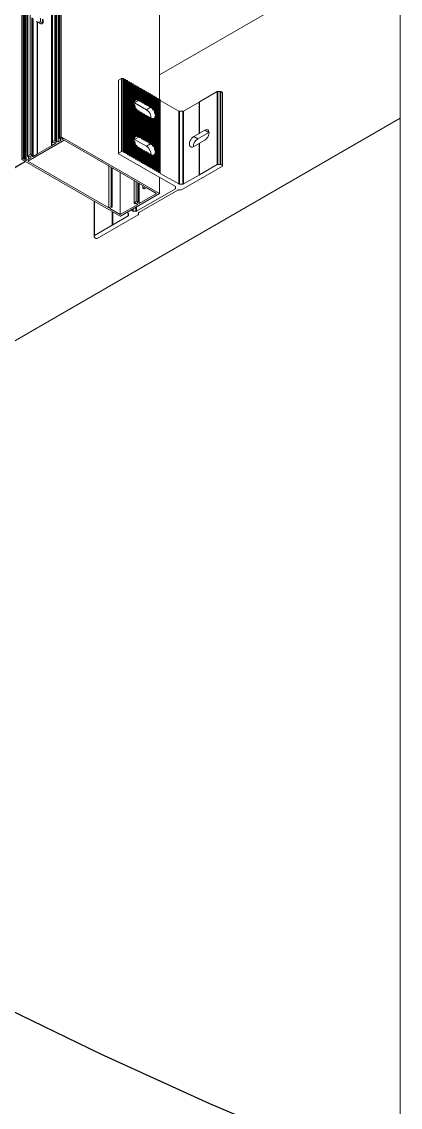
# Model space of a CAD drawing. Header units: millimetres. Extents: x 39 to 459, y 26 to 647.
# Drawn here: x 79.12 to 85.9, y 110.92 to 130.36 of the extents above; entities that cross this region are included whole.
import ezdxf

# ---------------------------------------------------------------- set-up
doc = ezdxf.new("R2010")
doc.units = ezdxf.units.MM
doc.linetypes.add('DASH2', pattern=[19.05, 12.7, -6.35])
doc.layers.add('ANTET', color=7, linetype='Continuous')

msp = doc.modelspace()

# ---------------------------------------------------------------- linework, layer by layer
at = {"color": 7, "linetype": 'Continuous', "lineweight": 15}
for p, q in [((79.708, 161.233), (79.708, 128.241)), ((79.709, 161.233), (79.709, 128.241)), ((79.719, 161.238), (79.719, 128.246)), ((79.728, 161.238), (79.728, 128.246)), ((79.737, 161.233), (79.737, 128.241)), ((79.738, 128.239), (79.738, 161.231)), ((79.782, 161.273), (79.782, 128.281)), ((79.784, 161.275), (79.784, 128.283)), ((79.793, 161.282), (79.793, 128.29)), ((79.793, 161.282), (79.793, 128.289)), ((79.819, 161.297), (79.819, 128.304)), ((79.824, 161.297), (79.824, 128.304)), ((79.648, 161.133), (79.648, 128.14)), ((79.656, 161.137), (79.656, 128.145)), ((79.663, 161.202), (79.663, 128.21)), ((79.669, 161.21), (79.669, 128.218)), ((79.742, 161.204), (79.742, 128.211)), ((79.771, 161.204), (79.771, 128.211)), ((79.117, 160.892), (79.117, 127.899)), ((79.143, 160.907), (79.143, 127.914)), ((79.143, 160.906), (79.143, 127.914)), ((79.154, 160.912), (79.154, 127.92)), ((79.162, 160.912), (79.162, 127.919)), ((79.171, 160.906), (79.171, 127.914)), ((79.172, 127.912), (79.172, 160.905)), ((79.188, 160.871), (79.188, 127.878)), ((79.194, 160.871), (79.194, 127.878)), ((79.217, 160.947), (79.217, 127.954)), ((79.218, 160.949), (79.218, 127.957)), ((79.227, 160.955), (79.227, 127.963)), ((79.227, 160.955), (79.227, 127.963)), ((79.267, 160.978), (79.267, 127.986)), ((81.588, 128.972), (81.588, 157.445)), ((85.899, 133.697), (85.899, 103.971)), ((85.899, 131.903), (81.588, 129.415)), ((79.301, 127.982), (79.301, 130.436)), ((79.39, 130.361), (79.401, 130.361)), ((79.393, 130.361), (79.393, 127.993)), ((79.401, 130.361), (79.401, 127.998)), ((79.407, 130.358), (79.407, 130.352)), ((79.413, 130.348), (79.423, 130.348)), ((79.429, 130.345), (79.429, 130.339)), ((79.435, 130.335), (79.445, 130.335)), ((79.445, 130.369), (79.442, 130.362)), ((79.442, 130.362), (79.454, 130.364)), ((79.448, 130.334), (79.465, 130.325)), ((79.454, 130.429), (79.454, 130.364)), ((79.454, 130.364), (79.489, 130.344)), ((79.465, 130.322), (79.503, 130.344)), ((80.852, 129.316), (80.905, 129.347)), ((80.905, 129.347), (80.905, 128.04)), ((80.912, 129.348), (80.912, 128.042)), ((80.912, 129.348), (80.934, 129.348)), ((80.934, 129.348), (80.934, 128.042)), ((80.944, 129.342), (80.944, 128.036)), ((80.954, 129.328), (80.954, 128.022)), ((80.954, 129.328), (80.969, 129.328)), ((80.969, 129.328), (80.969, 128.022)), ((80.979, 129.323), (80.979, 128.016)), ((80.848, 129.31), (80.848, 128.003)), ((80.852, 129.316), (80.852, 128.01)), ((80.989, 129.309), (80.989, 128.002)), ((80.989, 129.309), (81.003, 129.309)), ((81.003, 129.309), (81.003, 128.002)), ((81.013, 129.303), (81.013, 127.996)), ((81.023, 129.289), (81.023, 127.982)), ((81.023, 129.289), (81.037, 129.289)), ((81.037, 129.289), (81.037, 127.982)), ((81.047, 129.283), (81.047, 127.976)), ((81.057, 129.269), (81.057, 127.962)), ((81.057, 129.269), (81.072, 129.269)), ((81.072, 129.269), (81.072, 127.962)), ((81.082, 129.263), (81.082, 127.957)), ((81.092, 129.249), (81.092, 127.943)), ((81.092, 129.249), (81.106, 129.249)), ((81.106, 129.249), (81.106, 127.943)), ((81.116, 129.243), (81.116, 127.937)), ((81.126, 129.229), (81.126, 128.908)), ((81.126, 129.229), (81.141, 129.229)), ((81.141, 129.229), (81.141, 128.942)), ((81.151, 129.224), (81.151, 128.956)), ((81.161, 129.21), (81.161, 128.962)), ((81.161, 129.21), (81.175, 129.21)), ((81.175, 129.21), (81.175, 128.967)), ((81.185, 129.204), (81.185, 128.967)), ((81.195, 129.19), (81.195, 128.959)), ((81.195, 129.19), (81.209, 129.19)), ((81.209, 129.19), (81.209, 128.96)), ((81.219, 129.184), (81.219, 128.955)), ((81.229, 129.17), (81.229, 128.941)), ((81.229, 129.17), (81.244, 129.17)), ((81.244, 129.17), (81.244, 128.941)), ((81.254, 129.164), (81.254, 128.935)), ((81.264, 129.15), (81.264, 128.921)), ((81.264, 129.15), (81.278, 129.15)), ((81.278, 129.15), (81.278, 128.921)), ((81.288, 129.144), (81.288, 128.916)), ((81.298, 129.13), (81.298, 128.902)), ((81.298, 129.13), (81.312, 129.13)), ((81.312, 129.13), (81.312, 128.902)), ((81.219, 128.956), (81.138, 128.91)), ((81.185, 128.967), (81.185, 128.962)), ((81.219, 128.947), (81.219, 128.955)), ((81.244, 128.941), (81.229, 128.941)), ((81.254, 128.927), (81.254, 128.935)), ((81.322, 129.124), (81.322, 128.896)), ((81.332, 129.11), (81.332, 128.882)), ((81.332, 129.11), (81.347, 129.11)), ((81.347, 129.11), (81.347, 128.882)), ((81.357, 129.105), (81.357, 128.876)), ((81.367, 129.091), (81.367, 128.862)), ((81.367, 129.091), (81.381, 129.091)), ((81.381, 129.091), (81.381, 128.862)), ((81.391, 129.085), (81.391, 128.856)), ((81.401, 129.071), (81.401, 128.842)), ((81.401, 129.071), (81.415, 129.071)), ((81.415, 129.071), (81.415, 128.842)), ((81.425, 129.065), (81.425, 128.836)), ((81.435, 129.051), (81.435, 128.821)), ((81.435, 129.051), (81.45, 129.051)), ((81.45, 129.051), (81.45, 128.82)), ((81.46, 129.045), (81.46, 128.81)), ((81.47, 129.031), (81.47, 128.786)), ((81.47, 129.031), (81.484, 129.031)), ((81.484, 129.031), (81.484, 128.78)), ((81.494, 129.025), (81.494, 128.763)), ((81.504, 129.011), (81.504, 128.714)), ((81.504, 129.011), (81.518, 129.011)), ((81.518, 129.011), (81.518, 127.705)), ((81.528, 129.006), (81.528, 127.699)), ((81.538, 128.991), (81.538, 127.685)), ((81.538, 128.991), (81.553, 128.991)), ((81.553, 128.991), (81.553, 127.685)), ((81.563, 128.986), (81.563, 127.679)), ((81.573, 128.972), (81.573, 127.665)), ((81.573, 128.972), (81.587, 128.972)), ((81.587, 128.972), (81.587, 127.665)), ((81.597, 128.966), (81.597, 127.659)), ((81.6, 128.954), (81.6, 127.647)), ((81.929, 128.763), (81.6, 128.954)), ((82.302, 128.929), (82.618, 129.111)), ((82.618, 129.111), (82.618, 127.805)), ((82.63, 129.114), (82.63, 127.807)), ((82.63, 129.114), (82.673, 129.114)), ((82.673, 129.114), (82.673, 127.807)), ((82.684, 129.111), (82.684, 127.805)), ((82.684, 129.111), (82.711, 129.096)), ((82.711, 129.096), (82.711, 127.789)), ((82.715, 127.783), (82.715, 129.089)), ((81.126, 128.897), (81.126, 128.255)), ((81.127, 128.915), (81.138, 128.91)), ((81.35, 128.787), (81.138, 128.91)), ((81.141, 128.863), (81.141, 128.289)), ((81.151, 128.838), (81.151, 128.303)), ((81.161, 128.804), (81.161, 128.308)), ((81.175, 128.799), (81.175, 128.314)), ((81.185, 128.787), (81.185, 128.314)), ((81.195, 128.767), (81.195, 128.306)), ((81.209, 128.766), (81.209, 128.307)), ((81.219, 128.759), (81.219, 128.302)), ((81.229, 128.745), (81.229, 128.288)), ((81.244, 128.745), (81.229, 128.745)), ((81.244, 128.745), (81.244, 128.288)), ((81.254, 128.739), (81.254, 128.282)), ((81.278, 128.921), (81.264, 128.921)), ((81.288, 128.907), (81.288, 128.916)), ((81.312, 128.902), (81.298, 128.902)), ((81.322, 128.888), (81.322, 128.896)), ((81.347, 128.882), (81.332, 128.882)), ((81.425, 128.831), (81.35, 128.787)), ((81.357, 128.868), (81.357, 128.876)), ((81.381, 128.862), (81.367, 128.862)), ((81.391, 128.848), (81.391, 128.856)), ((81.415, 128.842), (81.401, 128.842)), ((81.425, 128.831), (81.425, 128.836)), ((81.494, 128.763), (81.494, 128.744)), ((81.929, 128.763), (81.929, 127.457)), ((81.941, 128.761), (81.941, 127.454)), ((81.941, 128.761), (82.004, 128.761)), ((82.004, 128.761), (82.004, 127.454)), ((82.016, 128.763), (82.294, 128.924)), ((82.016, 128.763), (82.016, 127.457)), ((82.294, 128.924), (82.294, 128.36)), ((82.302, 128.924), (82.294, 128.924)), ((82.302, 128.929), (82.302, 128.365)), ((74.935, 122.309), (85.899, 128.636)), ((81.264, 128.725), (81.264, 128.268)), ((81.278, 128.725), (81.264, 128.725)), ((81.278, 128.725), (81.278, 128.268)), ((81.288, 128.72), (81.288, 128.262)), ((81.298, 128.706), (81.298, 128.248)), ((81.312, 128.706), (81.298, 128.706)), ((81.312, 128.706), (81.312, 128.248)), ((81.322, 128.7), (81.322, 128.242)), ((81.332, 128.686), (81.332, 128.228)), ((81.347, 128.686), (81.332, 128.686)), ((81.347, 128.686), (81.347, 128.228)), ((81.357, 128.68), (81.357, 128.223)), ((81.367, 128.666), (81.367, 128.209)), ((81.381, 128.666), (81.367, 128.666)), ((81.381, 128.666), (81.381, 128.209)), ((81.391, 128.66), (81.391, 128.203)), ((81.401, 128.646), (81.401, 128.189)), ((81.415, 128.646), (81.401, 128.646)), ((81.415, 128.646), (81.415, 128.189)), ((81.425, 128.64), (81.425, 128.183)), ((81.435, 128.627), (81.435, 128.168)), ((81.45, 128.629), (81.45, 128.166)), ((81.46, 128.627), (81.46, 128.157)), ((81.47, 128.623), (81.47, 128.133)), ((81.484, 128.629), (81.484, 128.127)), ((81.494, 128.637), (81.494, 128.634)), ((81.494, 128.634), (81.494, 128.11)), ((81.504, 128.655), (81.504, 128.061)), ((82.199, 128.306), (82.294, 128.36)), ((82.467, 128.379), (82.269, 128.265)), ((82.294, 128.36), (82.302, 128.36)), ((82.302, 128.365), (82.397, 128.42)), ((82.302, 128.365), (82.302, 128.36)), ((82.467, 128.379), (82.397, 128.42)), ((82.467, 128.379), (82.474, 128.383)), ((79.227, 127.865), (79.878, 128.241)), ((79.656, 128.145), (79.73, 128.188)), ((79.669, 128.218), (79.708, 128.241)), ((79.673, 128.199), (79.669, 128.201)), ((79.694, 128.208), (79.679, 128.199)), ((79.73, 128.191), (79.7, 128.208)), ((79.709, 128.241), (79.719, 128.246)), ((79.737, 128.237), (79.72, 128.228)), ((79.72, 128.224), (79.742, 128.211)), ((79.728, 128.246), (79.737, 128.241)), ((79.742, 128.211), (79.771, 128.211)), ((79.771, 128.211), (79.803, 128.23)), ((79.784, 128.283), (79.793, 128.289)), ((79.793, 128.273), (79.784, 128.278)), ((79.793, 128.29), (79.819, 128.304)), ((79.816, 128.283), (79.799, 128.273)), ((79.803, 128.276), (79.803, 128.23)), ((79.803, 128.23), (79.812, 128.23)), ((79.812, 128.281), (79.812, 128.235)), ((79.812, 128.235), (79.855, 128.26)), ((79.812, 128.23), (79.812, 128.235)), ((79.855, 128.263), (79.821, 128.283)), ((79.824, 128.304), (81.586, 127.287)), ((79.878, 128.241), (81.328, 127.404)), ((81.126, 128.244), (81.126, 127.923)), ((81.138, 128.256), (81.127, 128.262)), ((81.219, 128.303), (81.138, 128.256)), ((81.35, 128.134), (81.138, 128.256)), ((81.141, 128.21), (81.141, 127.923)), ((81.151, 128.184), (81.151, 127.917)), ((81.185, 128.309), (81.185, 128.314)), ((81.219, 128.294), (81.219, 128.302)), ((81.244, 128.288), (81.229, 128.288)), ((81.254, 128.274), (81.254, 128.282)), ((81.278, 128.268), (81.264, 128.268)), ((81.288, 128.254), (81.288, 128.262)), ((81.312, 128.248), (81.298, 128.248)), ((81.322, 128.234), (81.322, 128.242)), ((81.347, 128.228), (81.332, 128.228)), ((81.425, 128.177), (81.35, 128.134)), ((81.357, 128.214), (81.357, 128.223)), ((81.381, 128.209), (81.367, 128.209)), ((81.391, 128.195), (81.391, 128.203)), ((81.415, 128.189), (81.401, 128.189)), ((81.425, 128.177), (81.425, 128.183)), ((82.269, 128.265), (82.199, 128.306)), ((82.199, 128.126), (82.294, 128.181)), ((82.294, 128.181), (82.294, 127.617)), ((82.294, 128.181), (82.302, 128.181)), ((82.302, 128.186), (82.397, 128.24)), ((82.302, 128.186), (82.302, 127.622)), ((79.218, 127.957), (79.227, 127.963)), ((79.227, 127.963), (79.267, 127.986)), ((79.3, 127.98), (79.284, 127.971)), ((79.284, 127.968), (79.314, 127.951)), ((79.295, 127.986), (79.3, 127.983)), ((79.319, 127.951), (79.393, 127.993)), ((79.393, 127.993), (79.401, 127.993)), ((79.401, 127.998), (79.648, 128.14)), ((79.401, 127.993), (79.401, 127.998)), ((79.648, 128.14), (79.656, 128.14)), ((79.656, 128.14), (79.656, 128.145)), ((80.852, 128.01), (80.905, 128.04)), ((81.869, 127.41), (80.852, 127.997)), ((80.912, 128.042), (80.934, 128.042)), ((80.944, 128.036), (80.944, 128.028)), ((80.954, 128.022), (80.969, 128.022)), ((80.979, 128.016), (80.979, 128.008)), ((80.989, 128.002), (81.003, 128.002)), ((81.013, 127.996), (81.013, 127.988)), ((81.023, 127.982), (81.037, 127.982)), ((81.047, 127.976), (81.047, 127.968)), ((81.057, 127.962), (81.072, 127.962)), ((81.161, 128.151), (81.161, 127.903)), ((81.175, 128.145), (81.175, 127.903)), ((81.185, 128.134), (81.185, 127.897)), ((81.195, 128.113), (81.195, 127.883)), ((81.209, 128.112), (81.209, 127.883)), ((81.219, 128.106), (81.219, 127.877)), ((81.229, 128.092), (81.229, 127.863)), ((81.244, 128.092), (81.229, 128.092)), ((81.244, 128.092), (81.244, 127.863)), ((81.254, 128.086), (81.254, 127.857)), ((81.264, 128.072), (81.264, 127.843)), ((81.278, 128.072), (81.264, 128.072)), ((81.278, 128.072), (81.278, 127.843)), ((81.288, 128.066), (81.288, 127.838)), ((81.298, 128.052), (81.298, 127.824)), ((81.312, 128.052), (81.298, 128.052)), ((81.312, 128.052), (81.312, 127.824)), ((81.322, 128.046), (81.322, 127.818)), ((81.332, 128.032), (81.332, 127.804)), ((81.347, 128.032), (81.332, 128.032)), ((81.347, 128.032), (81.347, 127.804)), ((81.357, 128.027), (81.357, 127.798)), ((81.367, 128.013), (81.367, 127.784)), ((81.381, 128.013), (81.367, 128.013)), ((81.381, 128.013), (81.381, 127.784)), ((81.391, 128.007), (81.391, 127.778)), ((81.401, 127.993), (81.401, 127.764)), ((81.415, 127.993), (81.401, 127.993)), ((81.415, 127.993), (81.415, 127.764)), ((81.425, 127.987), (81.425, 127.758)), ((81.435, 127.974), (81.435, 127.744)), ((81.45, 127.976), (81.45, 127.744)), ((81.46, 127.973), (81.46, 127.739)), ((81.47, 127.969), (81.47, 127.724)), ((81.484, 127.975), (81.484, 127.724)), ((81.494, 128.091), (81.494, 128.11)), ((81.494, 127.981), (81.494, 127.983)), ((81.494, 127.981), (81.494, 127.719)), ((81.504, 128.002), (81.504, 127.705)), ((74.87, 125.37), (79.183, 127.858)), ((79.117, 127.899), (79.143, 127.914)), ((80.879, 126.879), (79.117, 127.896)), ((79.143, 127.914), (79.154, 127.92)), ((79.171, 127.911), (79.154, 127.901)), ((79.154, 127.898), (79.188, 127.878)), ((79.162, 127.919), (79.171, 127.914)), ((79.194, 127.878), (79.237, 127.904)), ((79.227, 127.947), (79.218, 127.952)), ((80.677, 127.029), (79.227, 127.865)), ((79.25, 127.957), (79.233, 127.947)), ((79.237, 127.949), (79.237, 127.904)), ((79.237, 127.904), (79.246, 127.904)), ((79.246, 127.954), (79.246, 127.908)), ((79.246, 127.908), (79.278, 127.927)), ((79.246, 127.904), (79.246, 127.908)), ((79.278, 127.943), (79.256, 127.957)), ((79.278, 127.927), (79.278, 127.943)), ((80.677, 127.779), (80.677, 127.029)), ((81.082, 127.957), (81.082, 127.948)), ((81.092, 127.943), (81.106, 127.943)), ((81.116, 127.937), (81.116, 127.928)), ((81.126, 127.923), (81.141, 127.923)), ((81.151, 127.917), (81.151, 127.909)), ((81.161, 127.903), (81.175, 127.903)), ((81.185, 127.897), (81.185, 127.889)), ((81.195, 127.883), (81.209, 127.883)), ((81.219, 127.877), (81.219, 127.869)), ((81.229, 127.863), (81.244, 127.863)), ((81.254, 127.857), (81.254, 127.849)), ((81.264, 127.843), (81.278, 127.843)), ((81.288, 127.838), (81.288, 127.829)), ((81.298, 127.824), (81.312, 127.824)), ((81.322, 127.818), (81.322, 127.81)), ((81.332, 127.804), (81.347, 127.804)), ((81.357, 127.798), (81.357, 127.79)), ((81.367, 127.784), (81.381, 127.784)), ((81.391, 127.778), (81.391, 127.77)), ((81.977, 127.353), (82.711, 127.776)), ((82.302, 127.622), (82.618, 127.805)), ((82.63, 127.807), (82.673, 127.807)), ((82.684, 127.805), (82.711, 127.789)), ((80.739, 127.041), (80.739, 127.744)), ((80.882, 127.661), (80.882, 126.91)), ((81.401, 127.764), (81.415, 127.764)), ((81.425, 127.758), (81.425, 127.75)), ((81.435, 127.744), (81.45, 127.744)), ((81.46, 127.739), (81.46, 127.73)), ((81.47, 127.724), (81.484, 127.724)), ((81.494, 127.719), (81.494, 127.71)), ((81.504, 127.705), (81.518, 127.705)), ((81.528, 127.699), (81.528, 127.691)), ((81.538, 127.685), (81.553, 127.685)), ((81.563, 127.679), (81.563, 127.671)), ((81.573, 127.665), (81.587, 127.665)), ((81.588, 127.286), (81.588, 127.572)), ((81.597, 127.659), (81.597, 127.651)), ((81.929, 127.457), (81.6, 127.647)), ((82.016, 127.457), (82.294, 127.617)), ((82.302, 127.617), (82.294, 127.617)), ((82.302, 127.617), (82.302, 127.622)), ((81.13, 127.518), (81.13, 127.121)), ((81.2, 127.137), (81.2, 127.478)), ((81.22, 127.466), (81.22, 127.105)), ((81.287, 127.428), (81.287, 127.38)), ((81.328, 127.404), (81.288, 127.381)), ((81.288, 127.378), (81.304, 127.369)), ((81.309, 127.369), (81.349, 127.392)), ((81.349, 127.392), (81.533, 127.286)), ((81.873, 127.379), (81.873, 127.404)), ((81.941, 127.454), (82.004, 127.454)), ((81.586, 127.284), (80.885, 126.879)), ((81.171, 126.969), (81.869, 127.372)), ((81.213, 126.945), (81.911, 127.348)), ((81.533, 127.286), (81.22, 127.105)), ((81.966, 127.35), (81.923, 127.35)), ((80.417, 127.146), (80.417, 126.53)), ((80.717, 127.051), (80.677, 127.029)), ((80.698, 127.016), (80.738, 127.039)), ((80.882, 126.91), (80.698, 127.016)), ((80.738, 127.042), (80.722, 127.051)), ((81.195, 127.091), (80.882, 126.91)), ((81.13, 127.12), (81.136, 127.104)), ((81.165, 127.142), (81.131, 127.122)), ((81.142, 127.103), (81.156, 127.111)), ((81.162, 127.111), (81.195, 127.091)), ((81.197, 127.139), (81.168, 127.143)), ((81.184, 127.128), (81.199, 127.135)), ((81.22, 127.105), (81.184, 127.124)), ((81.204, 126.907), (80.471, 126.483)), ((80.738, 126.961), (80.738, 126.719)), ((80.746, 126.956), (80.746, 126.724)), ((81.024, 126.885), (80.746, 126.724)), ((81.024, 126.934), (81.002, 126.947)), ((81.029, 126.928), (81.029, 126.891)), ((81.105, 126.969), (81.073, 126.988)), ((81.16, 126.967), (81.116, 126.967)), ((81.209, 126.913), (81.209, 126.938)), ((80.738, 126.719), (80.422, 126.537)), ((80.746, 126.719), (80.738, 126.719)), ((80.746, 126.719), (80.746, 126.724)), ((80.417, 126.53), (80.417, 126.505)), ((80.422, 126.499), (80.448, 126.483))]:
    msp.add_line(p, q, dxfattribs=at)
at = {"color": 8, "linetype": 'Continuous', "lineweight": 15}
for p, q in [((81.586, 157.446), (81.586, 128.972)), ((79.295, 130.436), (79.295, 127.986)), ((79.3, 130.436), (79.3, 127.983)), ((79.314, 130.428), (79.314, 127.951)), ((79.319, 130.401), (79.319, 127.951)), ((79.465, 130.325), (79.465, 130.322)), ((79.489, 130.409), (79.489, 130.344)), ((79.503, 130.401), (79.503, 130.344)), ((79.72, 128.228), (79.72, 128.224)), ((79.73, 128.191), (79.73, 128.188)), ((79.855, 128.263), (79.855, 128.26)), ((79.284, 127.971), (79.284, 127.968)), ((79.181, 127.859), (74.869, 125.37)), ((79.154, 127.901), (79.154, 127.898)), ((80.717, 127.757), (80.717, 127.051)), ((80.722, 127.753), (80.722, 127.051)), ((80.738, 127.744), (80.738, 127.042)), ((81.586, 127.573), (81.586, 127.287)), ((81.131, 127.517), (81.131, 127.122)), ((81.165, 127.498), (81.165, 127.142)), ((81.168, 127.496), (81.168, 127.143)), ((81.197, 127.479), (81.197, 127.139)), ((81.288, 127.427), (81.288, 127.381)), ((81.869, 127.41), (81.869, 127.372)), ((80.422, 127.143), (80.422, 126.537)), ((81.105, 127.006), (81.105, 126.969)), ((81.116, 127.013), (81.116, 126.967)), ((81.16, 127.038), (81.16, 126.967)), ((81.171, 127.044), (81.171, 126.969)), ((81.184, 127.128), (81.184, 127.124)), ((81.024, 126.934), (81.024, 126.885))]:
    msp.add_line(p, q, dxfattribs=at)
at = {"color": 7, "linetype": 'Continuous', "lineweight": 15, "flags": 128}
for points in [[(79.384, 130.365), (79.384, 130.364), (79.385, 130.363), (79.385, 130.363), (79.386, 130.362), (79.387, 130.362), (79.388, 130.362), (79.389, 130.361), (79.39, 130.361)], [(79.401, 130.361), (79.402, 130.361), (79.403, 130.361), (79.404, 130.361), (79.405, 130.36), (79.406, 130.36), (79.406, 130.359), (79.407, 130.358), (79.407, 130.358)], [(79.407, 130.352), (79.407, 130.351), (79.407, 130.35), (79.408, 130.35), (79.409, 130.349), (79.41, 130.349), (79.411, 130.348), (79.412, 130.348), (79.413, 130.348)], [(79.423, 130.348), (79.425, 130.348), (79.426, 130.348), (79.427, 130.348), (79.428, 130.347), (79.428, 130.347), (79.429, 130.346), (79.429, 130.345), (79.429, 130.345)], [(79.429, 130.339), (79.43, 130.338), (79.43, 130.337), (79.43, 130.337), (79.431, 130.336), (79.432, 130.336), (79.433, 130.335), (79.434, 130.335), (79.435, 130.335)], [(80.934, 129.348), (80.936, 129.348), (80.938, 129.348), (80.94, 129.347), (80.942, 129.347), (80.943, 129.346), (80.944, 129.345), (80.944, 129.344), (80.944, 129.342)], [(80.944, 129.334), (80.945, 129.333), (80.945, 129.332), (80.946, 129.331), (80.947, 129.33), (80.949, 129.329), (80.951, 129.329), (80.952, 129.329), (80.954, 129.328)], [(80.969, 129.328), (80.971, 129.328), (80.973, 129.328), (80.974, 129.327), (80.976, 129.327), (80.977, 129.326), (80.978, 129.325), (80.979, 129.324), (80.979, 129.323)], [(80.979, 129.314), (80.979, 129.313), (80.98, 129.312), (80.98, 129.311), (80.982, 129.31), (80.983, 129.31), (80.985, 129.309), (80.987, 129.309), (80.989, 129.309)], [(81.003, 129.309), (81.005, 129.309), (81.007, 129.308), (81.009, 129.308), (81.01, 129.307), (81.011, 129.306), (81.012, 129.305), (81.013, 129.304), (81.013, 129.303)], [(81.013, 129.295), (81.013, 129.293), (81.014, 129.292), (81.015, 129.291), (81.016, 129.29), (81.018, 129.29), (81.019, 129.289), (81.021, 129.289), (81.023, 129.289)], [(81.037, 129.289), (81.039, 129.289), (81.041, 129.288), (81.043, 129.288), (81.045, 129.287), (81.046, 129.286), (81.047, 129.285), (81.047, 129.284), (81.047, 129.283)], [(81.047, 129.275), (81.048, 129.274), (81.048, 129.273), (81.049, 129.272), (81.05, 129.271), (81.052, 129.27), (81.054, 129.269), (81.056, 129.269), (81.057, 129.269)], [(81.072, 129.269), (81.074, 129.269), (81.076, 129.269), (81.077, 129.268), (81.079, 129.267), (81.08, 129.266), (81.081, 129.265), (81.082, 129.264), (81.082, 129.263)], [(81.082, 129.255), (81.082, 129.254), (81.083, 129.253), (81.084, 129.252), (81.085, 129.251), (81.086, 129.25), (81.088, 129.25), (81.09, 129.249), (81.092, 129.249)], [(81.106, 129.249), (81.108, 129.249), (81.11, 129.249), (81.112, 129.248), (81.113, 129.247), (81.114, 129.247), (81.115, 129.246), (81.116, 129.245), (81.116, 129.243)], [(81.116, 129.235), (81.116, 129.234), (81.117, 129.233), (81.118, 129.232), (81.119, 129.231), (81.121, 129.23), (81.122, 129.23), (81.124, 129.229), (81.126, 129.229)], [(81.141, 129.229), (81.142, 129.229), (81.144, 129.229), (81.146, 129.228), (81.148, 129.228), (81.149, 129.227), (81.15, 129.226), (81.15, 129.225), (81.151, 129.224)], [(81.151, 129.215), (81.151, 129.214), (81.151, 129.213), (81.152, 129.212), (81.153, 129.211), (81.155, 129.21), (81.157, 129.21), (81.159, 129.21), (81.161, 129.21)], [(81.175, 129.21), (81.177, 129.209), (81.179, 129.209), (81.18, 129.209), (81.182, 129.208), (81.183, 129.207), (81.184, 129.206), (81.185, 129.205), (81.185, 129.204)], [(81.185, 129.195), (81.185, 129.194), (81.186, 129.193), (81.187, 129.192), (81.188, 129.191), (81.189, 129.191), (81.191, 129.19), (81.193, 129.19), (81.195, 129.19)], [(81.209, 129.19), (81.211, 129.19), (81.213, 129.189), (81.215, 129.189), (81.216, 129.188), (81.218, 129.187), (81.218, 129.186), (81.219, 129.185), (81.219, 129.184)], [(81.219, 129.176), (81.219, 129.175), (81.22, 129.173), (81.221, 129.172), (81.222, 129.172), (81.224, 129.171), (81.225, 129.17), (81.227, 129.17), (81.229, 129.17)], [(81.244, 129.17), (81.245, 129.17), (81.247, 129.169), (81.249, 129.169), (81.251, 129.168), (81.252, 129.167), (81.253, 129.166), (81.253, 129.165), (81.254, 129.164)], [(81.254, 129.156), (81.254, 129.155), (81.254, 129.154), (81.255, 129.153), (81.256, 129.152), (81.258, 129.151), (81.26, 129.15), (81.262, 129.15), (81.264, 129.15)], [(81.278, 129.15), (81.28, 129.15), (81.282, 129.15), (81.283, 129.149), (81.285, 129.148), (81.286, 129.147), (81.287, 129.146), (81.288, 129.145), (81.288, 129.144)], [(81.288, 129.136), (81.288, 129.135), (81.289, 129.134), (81.29, 129.133), (81.291, 129.132), (81.292, 129.131), (81.294, 129.131), (81.296, 129.13), (81.298, 129.13)], [(81.312, 129.13), (81.314, 129.13), (81.316, 129.13), (81.318, 129.129), (81.319, 129.129), (81.321, 129.128), (81.321, 129.127), (81.322, 129.126), (81.322, 129.124)], [(81.175, 128.967), (81.175, 128.967), (81.178, 128.968), (81.181, 128.969), (81.184, 128.968), (81.185, 128.968), (81.185, 128.967)], [(81.185, 128.962), (81.185, 128.962), (81.186, 128.961), (81.188, 128.96), (81.19, 128.959), (81.194, 128.959), (81.195, 128.959)], [(81.229, 128.941), (81.227, 128.941), (81.225, 128.942), (81.224, 128.942), (81.222, 128.943), (81.221, 128.944), (81.22, 128.945), (81.219, 128.946), (81.219, 128.947)], [(81.254, 128.935), (81.253, 128.937), (81.253, 128.938), (81.252, 128.939), (81.251, 128.94), (81.249, 128.94), (81.247, 128.941), (81.245, 128.941), (81.244, 128.941)], [(81.322, 129.116), (81.322, 129.115), (81.323, 129.114), (81.324, 129.113), (81.325, 129.112), (81.327, 129.111), (81.328, 129.111), (81.33, 129.111), (81.332, 129.11)], [(81.347, 129.11), (81.349, 129.11), (81.35, 129.11), (81.352, 129.109), (81.354, 129.109), (81.355, 129.108), (81.356, 129.107), (81.356, 129.106), (81.357, 129.105)], [(81.357, 129.096), (81.357, 129.095), (81.357, 129.094), (81.358, 129.093), (81.359, 129.092), (81.361, 129.092), (81.363, 129.091), (81.365, 129.091), (81.367, 129.091)], [(81.381, 129.091), (81.383, 129.09), (81.385, 129.09), (81.386, 129.09), (81.388, 129.089), (81.389, 129.088), (81.39, 129.087), (81.391, 129.086), (81.391, 129.085)], [(81.391, 129.077), (81.391, 129.075), (81.392, 129.074), (81.393, 129.073), (81.394, 129.072), (81.395, 129.072), (81.397, 129.071), (81.399, 129.071), (81.401, 129.071)], [(81.415, 129.071), (81.417, 129.071), (81.419, 129.07), (81.421, 129.07), (81.422, 129.069), (81.424, 129.068), (81.424, 129.067), (81.425, 129.066), (81.425, 129.065)], [(81.425, 129.057), (81.425, 129.056), (81.426, 129.055), (81.427, 129.054), (81.428, 129.053), (81.43, 129.052), (81.431, 129.051), (81.433, 129.051), (81.435, 129.051)], [(81.45, 129.051), (81.452, 129.051), (81.453, 129.051), (81.455, 129.05), (81.457, 129.049), (81.458, 129.048), (81.459, 129.047), (81.459, 129.046), (81.46, 129.045)], [(81.46, 129.037), (81.46, 129.036), (81.46, 129.035), (81.461, 129.034), (81.463, 129.033), (81.464, 129.032), (81.466, 129.032), (81.468, 129.031), (81.47, 129.031)], [(81.484, 129.031), (81.486, 129.031), (81.488, 129.031), (81.489, 129.03), (81.491, 129.029), (81.492, 129.029), (81.493, 129.028), (81.494, 129.026), (81.494, 129.025)], [(81.494, 129.017), (81.494, 129.016), (81.495, 129.015), (81.496, 129.014), (81.497, 129.013), (81.498, 129.012), (81.5, 129.012), (81.502, 129.011), (81.504, 129.011)], [(81.518, 129.011), (81.52, 129.011), (81.522, 129.011), (81.524, 129.01), (81.525, 129.01), (81.527, 129.009), (81.528, 129.008), (81.528, 129.007), (81.528, 129.006)], [(81.528, 128.997), (81.528, 128.996), (81.529, 128.995), (81.53, 128.994), (81.531, 128.993), (81.533, 128.992), (81.534, 128.992), (81.536, 128.992), (81.538, 128.991)], [(81.553, 128.991), (81.555, 128.991), (81.556, 128.991), (81.558, 128.991), (81.56, 128.99), (81.561, 128.989), (81.562, 128.988), (81.562, 128.987), (81.563, 128.986)], [(81.563, 128.977), (81.563, 128.976), (81.563, 128.975), (81.564, 128.974), (81.566, 128.973), (81.567, 128.973), (81.569, 128.972), (81.571, 128.972), (81.573, 128.972)], [(81.587, 128.972), (81.589, 128.972), (81.591, 128.971), (81.593, 128.971), (81.594, 128.97), (81.595, 128.969), (81.596, 128.968), (81.597, 128.967), (81.597, 128.966)], [(81.126, 128.897), (81.126, 128.906), (81.126, 128.908)], [(81.229, 128.745), (81.227, 128.745), (81.225, 128.746), (81.224, 128.746), (81.222, 128.747), (81.221, 128.748), (81.22, 128.749), (81.219, 128.75), (81.219, 128.751)], [(81.254, 128.739), (81.253, 128.741), (81.253, 128.742), (81.252, 128.743), (81.251, 128.744), (81.249, 128.744), (81.247, 128.745), (81.245, 128.745), (81.244, 128.745)], [(81.264, 128.921), (81.262, 128.922), (81.26, 128.922), (81.258, 128.922), (81.256, 128.923), (81.255, 128.924), (81.254, 128.925), (81.254, 128.926), (81.254, 128.927)], [(81.288, 128.916), (81.288, 128.917), (81.287, 128.918), (81.286, 128.919), (81.285, 128.92), (81.283, 128.92), (81.282, 128.921), (81.28, 128.921), (81.278, 128.921)], [(81.298, 128.902), (81.296, 128.902), (81.294, 128.902), (81.292, 128.903), (81.291, 128.903), (81.29, 128.904), (81.289, 128.905), (81.288, 128.906), (81.288, 128.907)], [(81.322, 128.896), (81.322, 128.897), (81.321, 128.898), (81.321, 128.899), (81.319, 128.9), (81.318, 128.901), (81.316, 128.901), (81.314, 128.901), (81.312, 128.902)], [(81.332, 128.882), (81.33, 128.882), (81.328, 128.882), (81.327, 128.883), (81.325, 128.883), (81.324, 128.884), (81.323, 128.885), (81.322, 128.886), (81.322, 128.888)], [(81.357, 128.876), (81.356, 128.877), (81.356, 128.878), (81.355, 128.879), (81.354, 128.88), (81.352, 128.881), (81.35, 128.881), (81.349, 128.882), (81.347, 128.882)], [(81.367, 128.862), (81.365, 128.862), (81.363, 128.862), (81.361, 128.863), (81.359, 128.864), (81.358, 128.864), (81.357, 128.865), (81.357, 128.867), (81.357, 128.868)], [(81.391, 128.856), (81.391, 128.857), (81.39, 128.858), (81.389, 128.859), (81.388, 128.86), (81.386, 128.861), (81.385, 128.861), (81.383, 128.862), (81.381, 128.862)], [(81.401, 128.842), (81.399, 128.842), (81.397, 128.843), (81.395, 128.843), (81.394, 128.844), (81.393, 128.845), (81.392, 128.846), (81.391, 128.847), (81.391, 128.848)], [(81.425, 128.836), (81.425, 128.837), (81.424, 128.839), (81.424, 128.84), (81.422, 128.84), (81.421, 128.841), (81.419, 128.842), (81.417, 128.842), (81.415, 128.842)], [(81.425, 128.831), (81.425, 128.829), (81.425, 128.828)], [(81.46, 128.81), (81.46, 128.807), (81.46, 128.803), (81.46, 128.799)], [(81.264, 128.725), (81.262, 128.726), (81.26, 128.726), (81.258, 128.726), (81.256, 128.727), (81.255, 128.728), (81.254, 128.729), (81.254, 128.73), (81.254, 128.731)], [(81.288, 128.72), (81.288, 128.721), (81.287, 128.722), (81.286, 128.723), (81.285, 128.724), (81.283, 128.724), (81.282, 128.725), (81.28, 128.725), (81.278, 128.725)], [(81.298, 128.706), (81.296, 128.706), (81.294, 128.706), (81.292, 128.707), (81.291, 128.707), (81.29, 128.708), (81.289, 128.709), (81.288, 128.71), (81.288, 128.711)], [(81.322, 128.7), (81.322, 128.701), (81.321, 128.702), (81.321, 128.703), (81.319, 128.704), (81.318, 128.705), (81.316, 128.705), (81.314, 128.705), (81.312, 128.706)], [(81.332, 128.686), (81.33, 128.686), (81.328, 128.686), (81.327, 128.687), (81.325, 128.687), (81.324, 128.688), (81.323, 128.689), (81.322, 128.69), (81.322, 128.692)], [(81.357, 128.68), (81.356, 128.681), (81.356, 128.682), (81.355, 128.683), (81.354, 128.684), (81.352, 128.685), (81.35, 128.685), (81.349, 128.686), (81.347, 128.686)], [(81.367, 128.666), (81.365, 128.666), (81.363, 128.666), (81.361, 128.667), (81.359, 128.668), (81.358, 128.668), (81.357, 128.669), (81.357, 128.671), (81.357, 128.672)], [(81.391, 128.66), (81.391, 128.661), (81.39, 128.662), (81.389, 128.663), (81.388, 128.664), (81.386, 128.665), (81.385, 128.665), (81.383, 128.666), (81.381, 128.666)], [(81.401, 128.646), (81.399, 128.646), (81.397, 128.647), (81.395, 128.647), (81.394, 128.648), (81.393, 128.649), (81.392, 128.65), (81.391, 128.651), (81.391, 128.652)], [(81.425, 128.64), (81.425, 128.641), (81.424, 128.643), (81.424, 128.644), (81.422, 128.644), (81.421, 128.645), (81.419, 128.646), (81.417, 128.646), (81.415, 128.646)], [(81.435, 128.627), (81.433, 128.627), (81.43, 128.628), (81.427, 128.629), (81.426, 128.63), (81.425, 128.632)], [(81.46, 128.627), (81.459, 128.627), (81.458, 128.628), (81.456, 128.629), (81.453, 128.629), (81.45, 128.629), (81.45, 128.629)], [(81.47, 128.623), (81.469, 128.622), (81.466, 128.621), (81.463, 128.621), (81.46, 128.621), (81.46, 128.622), (81.46, 128.622)], [(82.397, 128.24), (82.417, 128.255), (82.436, 128.275), (82.452, 128.298), (82.464, 128.324), (82.472, 128.35), (82.475, 128.375), (82.472, 128.397), (82.464, 128.414), (82.452, 128.425), (82.436, 128.43), (82.417, 128.428), (82.397, 128.42)], [(79.784, 128.278), (79.783, 128.279), (79.783, 128.28), (79.783, 128.28), (79.782, 128.281), (79.782, 128.281), (79.783, 128.282), (79.783, 128.283), (79.784, 128.283)], [(81.126, 128.255), (81.126, 128.254), (81.126, 128.244)], [(81.185, 128.314), (81.185, 128.314), (81.184, 128.315), (81.182, 128.315), (81.179, 128.315), (81.175, 128.314)], [(81.195, 128.306), (81.193, 128.306), (81.19, 128.306), (81.187, 128.307), (81.185, 128.308), (81.185, 128.309)], [(81.229, 128.288), (81.227, 128.288), (81.225, 128.288), (81.224, 128.289), (81.222, 128.29), (81.221, 128.29), (81.22, 128.291), (81.219, 128.293), (81.219, 128.294)], [(81.254, 128.282), (81.253, 128.283), (81.253, 128.284), (81.252, 128.285), (81.251, 128.286), (81.249, 128.287), (81.247, 128.287), (81.245, 128.288), (81.244, 128.288)], [(81.264, 128.268), (81.262, 128.268), (81.26, 128.269), (81.258, 128.269), (81.256, 128.27), (81.255, 128.271), (81.254, 128.272), (81.254, 128.273), (81.254, 128.274)], [(81.288, 128.262), (81.288, 128.263), (81.287, 128.265), (81.286, 128.266), (81.285, 128.266), (81.283, 128.267), (81.282, 128.268), (81.28, 128.268), (81.278, 128.268)], [(81.298, 128.248), (81.296, 128.248), (81.294, 128.249), (81.292, 128.249), (81.291, 128.25), (81.29, 128.251), (81.289, 128.252), (81.288, 128.253), (81.288, 128.254)], [(81.322, 128.242), (81.322, 128.244), (81.321, 128.245), (81.321, 128.246), (81.319, 128.247), (81.318, 128.247), (81.316, 128.248), (81.314, 128.248), (81.312, 128.248)], [(81.332, 128.228), (81.33, 128.229), (81.328, 128.229), (81.327, 128.229), (81.325, 128.23), (81.324, 128.231), (81.323, 128.232), (81.322, 128.233), (81.322, 128.234)], [(81.357, 128.223), (81.356, 128.224), (81.356, 128.225), (81.355, 128.226), (81.354, 128.227), (81.352, 128.227), (81.35, 128.228), (81.349, 128.228), (81.347, 128.228)], [(81.367, 128.209), (81.365, 128.209), (81.363, 128.209), (81.361, 128.21), (81.359, 128.21), (81.358, 128.211), (81.357, 128.212), (81.357, 128.213), (81.357, 128.214)], [(81.391, 128.203), (81.391, 128.204), (81.39, 128.205), (81.389, 128.206), (81.388, 128.207), (81.386, 128.208), (81.385, 128.208), (81.383, 128.209), (81.381, 128.209)], [(81.401, 128.189), (81.399, 128.189), (81.397, 128.189), (81.395, 128.19), (81.394, 128.19), (81.393, 128.191), (81.392, 128.192), (81.391, 128.193), (81.391, 128.195)], [(81.425, 128.183), (81.425, 128.184), (81.424, 128.185), (81.424, 128.186), (81.422, 128.187), (81.421, 128.188), (81.419, 128.188), (81.417, 128.189), (81.415, 128.189)], [(81.425, 128.175), (81.425, 128.176), (81.425, 128.177)], [(81.46, 128.145), (81.46, 128.149), (81.46, 128.153), (81.46, 128.157)], [(82.199, 128.306), (82.179, 128.291), (82.16, 128.271), (82.144, 128.248), (82.131, 128.222), (82.124, 128.196), (82.121, 128.171), (82.124, 128.149), (82.131, 128.132), (82.144, 128.121), (82.16, 128.116), (82.179, 128.117), (82.199, 128.126)], [(80.934, 128.042), (80.936, 128.042), (80.938, 128.041), (80.94, 128.041), (80.942, 128.04), (80.943, 128.039), (80.944, 128.038), (80.944, 128.037), (80.944, 128.036)], [(80.944, 128.028), (80.945, 128.026), (80.945, 128.025), (80.946, 128.024), (80.947, 128.024), (80.949, 128.023), (80.951, 128.022), (80.952, 128.022), (80.954, 128.022)], [(80.969, 128.022), (80.971, 128.022), (80.973, 128.021), (80.974, 128.021), (80.976, 128.02), (80.977, 128.019), (80.978, 128.018), (80.979, 128.017), (80.979, 128.016)], [(80.979, 128.008), (80.979, 128.007), (80.98, 128.006), (80.98, 128.005), (80.982, 128.004), (80.983, 128.003), (80.985, 128.002), (80.987, 128.002), (80.989, 128.002)], [(81.003, 128.002), (81.005, 128.002), (81.007, 128.002), (81.009, 128.001), (81.01, 128), (81.011, 127.999), (81.012, 127.998), (81.013, 127.997), (81.013, 127.996)], [(81.013, 127.988), (81.013, 127.987), (81.014, 127.986), (81.015, 127.985), (81.016, 127.984), (81.018, 127.983), (81.019, 127.983), (81.021, 127.982), (81.023, 127.982)], [(81.037, 127.982), (81.039, 127.982), (81.041, 127.982), (81.043, 127.981), (81.045, 127.98), (81.046, 127.98), (81.047, 127.979), (81.047, 127.978), (81.047, 127.976)], [(81.047, 127.968), (81.048, 127.967), (81.048, 127.966), (81.049, 127.965), (81.05, 127.964), (81.052, 127.963), (81.054, 127.963), (81.056, 127.962), (81.057, 127.962)], [(81.072, 127.962), (81.074, 127.962), (81.076, 127.962), (81.077, 127.961), (81.079, 127.961), (81.08, 127.96), (81.081, 127.959), (81.082, 127.958), (81.082, 127.957)], [(81.229, 128.092), (81.227, 128.092), (81.225, 128.092), (81.224, 128.093), (81.222, 128.094), (81.221, 128.094), (81.22, 128.095), (81.219, 128.097), (81.219, 128.098)], [(81.254, 128.086), (81.253, 128.087), (81.253, 128.088), (81.252, 128.089), (81.251, 128.09), (81.249, 128.091), (81.247, 128.091), (81.245, 128.092), (81.244, 128.092)], [(81.264, 128.072), (81.262, 128.072), (81.26, 128.073), (81.258, 128.073), (81.256, 128.074), (81.255, 128.075), (81.254, 128.076), (81.254, 128.077), (81.254, 128.078)], [(81.288, 128.066), (81.288, 128.067), (81.287, 128.069), (81.286, 128.07), (81.285, 128.07), (81.283, 128.071), (81.282, 128.072), (81.28, 128.072), (81.278, 128.072)], [(81.298, 128.052), (81.296, 128.052), (81.294, 128.053), (81.292, 128.053), (81.291, 128.054), (81.29, 128.055), (81.289, 128.056), (81.288, 128.057), (81.288, 128.058)], [(81.322, 128.046), (81.322, 128.048), (81.321, 128.049), (81.321, 128.05), (81.319, 128.051), (81.318, 128.051), (81.316, 128.052), (81.314, 128.052), (81.312, 128.052)], [(81.332, 128.032), (81.33, 128.033), (81.328, 128.033), (81.327, 128.033), (81.325, 128.034), (81.324, 128.035), (81.323, 128.036), (81.322, 128.037), (81.322, 128.038)], [(81.357, 128.027), (81.356, 128.028), (81.356, 128.029), (81.355, 128.03), (81.354, 128.031), (81.352, 128.031), (81.35, 128.032), (81.349, 128.032), (81.347, 128.032)], [(81.367, 128.013), (81.365, 128.013), (81.363, 128.013), (81.361, 128.014), (81.359, 128.014), (81.358, 128.015), (81.357, 128.016), (81.357, 128.017), (81.357, 128.018)], [(81.391, 128.007), (81.391, 128.008), (81.39, 128.009), (81.389, 128.01), (81.388, 128.011), (81.386, 128.012), (81.385, 128.012), (81.383, 128.013), (81.381, 128.013)], [(81.401, 127.993), (81.399, 127.993), (81.397, 127.993), (81.395, 127.994), (81.394, 127.994), (81.393, 127.995), (81.392, 127.996), (81.391, 127.997), (81.391, 127.999)], [(81.425, 127.987), (81.425, 127.988), (81.424, 127.989), (81.424, 127.99), (81.422, 127.991), (81.421, 127.992), (81.419, 127.992), (81.417, 127.993), (81.415, 127.993)], [(81.425, 127.979), (81.425, 127.978), (81.426, 127.976), (81.428, 127.975), (81.431, 127.974), (81.434, 127.974), (81.435, 127.974)], [(81.45, 127.976), (81.451, 127.976), (81.454, 127.976), (81.456, 127.975), (81.459, 127.975), (81.46, 127.974), (81.46, 127.973)], [(81.46, 127.969), (81.46, 127.968), (81.46, 127.968), (81.462, 127.967), (81.465, 127.968), (81.468, 127.969), (81.47, 127.969)], [(79.218, 127.952), (79.218, 127.952), (79.217, 127.953), (79.217, 127.954), (79.217, 127.954), (79.217, 127.955), (79.217, 127.956), (79.217, 127.956), (79.218, 127.957)], [(81.082, 127.948), (81.082, 127.947), (81.083, 127.946), (81.084, 127.945), (81.085, 127.944), (81.086, 127.943), (81.088, 127.943), (81.09, 127.943), (81.092, 127.943)], [(81.106, 127.943), (81.108, 127.942), (81.11, 127.942), (81.112, 127.942), (81.113, 127.941), (81.114, 127.94), (81.115, 127.939), (81.116, 127.938), (81.116, 127.937)], [(81.116, 127.928), (81.116, 127.927), (81.117, 127.926), (81.118, 127.925), (81.119, 127.924), (81.121, 127.924), (81.122, 127.923), (81.124, 127.923), (81.126, 127.923)], [(81.141, 127.923), (81.142, 127.923), (81.144, 127.922), (81.146, 127.922), (81.148, 127.921), (81.149, 127.92), (81.15, 127.919), (81.15, 127.918), (81.151, 127.917)], [(81.151, 127.909), (81.151, 127.908), (81.151, 127.906), (81.152, 127.905), (81.153, 127.905), (81.155, 127.904), (81.157, 127.903), (81.159, 127.903), (81.161, 127.903)], [(81.175, 127.903), (81.177, 127.903), (81.179, 127.902), (81.18, 127.902), (81.182, 127.901), (81.183, 127.9), (81.184, 127.899), (81.185, 127.898), (81.185, 127.897)], [(81.185, 127.889), (81.185, 127.888), (81.186, 127.887), (81.187, 127.886), (81.188, 127.885), (81.189, 127.884), (81.191, 127.884), (81.193, 127.883), (81.195, 127.883)], [(81.209, 127.883), (81.211, 127.883), (81.213, 127.883), (81.215, 127.882), (81.216, 127.881), (81.218, 127.88), (81.218, 127.88), (81.219, 127.878), (81.219, 127.877)], [(81.219, 127.869), (81.219, 127.868), (81.22, 127.867), (81.221, 127.866), (81.222, 127.865), (81.224, 127.864), (81.225, 127.864), (81.227, 127.863), (81.229, 127.863)], [(81.244, 127.863), (81.245, 127.863), (81.247, 127.863), (81.249, 127.862), (81.251, 127.862), (81.252, 127.861), (81.253, 127.86), (81.253, 127.859), (81.254, 127.857)], [(81.254, 127.849), (81.254, 127.848), (81.254, 127.847), (81.255, 127.846), (81.256, 127.845), (81.258, 127.844), (81.26, 127.844), (81.262, 127.844), (81.264, 127.843)], [(81.278, 127.843), (81.28, 127.843), (81.282, 127.843), (81.283, 127.842), (81.285, 127.842), (81.286, 127.841), (81.287, 127.84), (81.288, 127.839), (81.288, 127.838)], [(81.288, 127.829), (81.288, 127.828), (81.289, 127.827), (81.29, 127.826), (81.291, 127.825), (81.292, 127.825), (81.294, 127.824), (81.296, 127.824), (81.298, 127.824)], [(81.312, 127.824), (81.314, 127.823), (81.316, 127.823), (81.318, 127.823), (81.319, 127.822), (81.321, 127.821), (81.321, 127.82), (81.322, 127.819), (81.322, 127.818)], [(81.322, 127.81), (81.322, 127.808), (81.323, 127.807), (81.324, 127.806), (81.325, 127.805), (81.327, 127.805), (81.328, 127.804), (81.33, 127.804), (81.332, 127.804)], [(81.347, 127.804), (81.349, 127.804), (81.35, 127.803), (81.352, 127.803), (81.354, 127.802), (81.355, 127.801), (81.356, 127.8), (81.356, 127.799), (81.357, 127.798)], [(81.357, 127.79), (81.357, 127.789), (81.357, 127.788), (81.358, 127.787), (81.359, 127.786), (81.361, 127.785), (81.363, 127.784), (81.365, 127.784), (81.367, 127.784)], [(81.381, 127.784), (81.383, 127.784), (81.385, 127.784), (81.386, 127.783), (81.388, 127.782), (81.389, 127.781), (81.39, 127.78), (81.391, 127.779), (81.391, 127.778)], [(81.391, 127.77), (81.391, 127.769), (81.392, 127.768), (81.393, 127.767), (81.394, 127.766), (81.395, 127.765), (81.397, 127.765), (81.399, 127.764), (81.401, 127.764)], [(81.415, 127.764), (81.417, 127.764), (81.419, 127.764), (81.421, 127.763), (81.422, 127.762), (81.424, 127.762), (81.424, 127.761), (81.425, 127.759), (81.425, 127.758)], [(81.425, 127.75), (81.425, 127.749), (81.426, 127.748), (81.427, 127.747), (81.428, 127.746), (81.43, 127.745), (81.431, 127.745), (81.433, 127.744), (81.435, 127.744)], [(81.45, 127.744), (81.452, 127.744), (81.453, 127.744), (81.455, 127.743), (81.457, 127.743), (81.458, 127.742), (81.459, 127.741), (81.459, 127.74), (81.46, 127.739)], [(81.46, 127.73), (81.46, 127.729), (81.46, 127.728), (81.461, 127.727), (81.463, 127.726), (81.464, 127.725), (81.466, 127.725), (81.468, 127.725), (81.47, 127.724)], [(81.484, 127.724), (81.486, 127.724), (81.488, 127.724), (81.489, 127.724), (81.491, 127.723), (81.492, 127.722), (81.493, 127.721), (81.494, 127.72), (81.494, 127.719)], [(81.494, 127.71), (81.494, 127.709), (81.495, 127.708), (81.496, 127.707), (81.497, 127.706), (81.498, 127.706), (81.5, 127.705), (81.502, 127.705), (81.504, 127.705)], [(81.518, 127.705), (81.52, 127.705), (81.522, 127.704), (81.524, 127.704), (81.525, 127.703), (81.527, 127.702), (81.528, 127.701), (81.528, 127.7), (81.528, 127.699)], [(81.528, 127.691), (81.528, 127.69), (81.529, 127.688), (81.53, 127.687), (81.531, 127.687), (81.533, 127.686), (81.534, 127.685), (81.536, 127.685), (81.538, 127.685)], [(81.553, 127.685), (81.555, 127.685), (81.556, 127.684), (81.558, 127.684), (81.56, 127.683), (81.561, 127.682), (81.562, 127.681), (81.562, 127.68), (81.563, 127.679)], [(81.563, 127.671), (81.563, 127.67), (81.563, 127.669), (81.564, 127.668), (81.566, 127.667), (81.567, 127.666), (81.569, 127.665), (81.571, 127.665), (81.573, 127.665)], [(81.587, 127.665), (81.589, 127.665), (81.591, 127.665), (81.593, 127.664), (81.594, 127.663), (81.595, 127.662), (81.596, 127.661), (81.597, 127.66), (81.597, 127.659)], [(81.199, 127.135), (81.199, 127.136), (81.2, 127.136), (81.2, 127.137), (81.2, 127.138), (81.199, 127.138), (81.199, 127.139), (81.198, 127.139), (81.197, 127.139)]]:
    msp.add_lwpolyline(points, dxfattribs=at)
at = {"color": 7, "linetype": 'Continuous', "lineweight": 15}
for centre, radius, start, end in [((79.446, 130.329), 0.00578, 61.9946, 91.1285), ((79.464, 130.323), 0.00175, 290.8129, 69.1871), ((79.496, 130.357), 0.0154, 242.6258, 297.3703), ((80.912, 129.334), 0.0144, 88.858, 118.018), ((80.856, 129.309), 0.00804, 114.3625, 174.3136), ((81.007, 129.05), 0.172, 321.1388, 326.8072), ((81.249, 128.74), 0.239, 111.6068, 114.2102), ((81.211, 128.951), 0.00954, 33.8634, 101.2652), ((81.216, 128.955), 0.00344, 0.0841, 20.4446), ((81.602, 128.958), 0.00502, 185.6752, 245.6426), ((82.629, 129.091), 0.0231, 88.8494, 118.033), ((82.673, 129.091), 0.0231, 61.967, 91.1506), ((82.707, 129.089), 0.00804, 5.6819, 65.6363), ((81.103, 128.833), 0.0476, 4.9763, 38.1679), ((81.168, 128.82), 0.0174, 179.9452, 244.8175), ((81.171, 128.785), 0.014, 7.4513, 74.0212), ((81.195, 128.777), 0.0103, 188.6514, 269.1017), ((81.209, 128.754), 0.0118, 34.5511, 90.2865), ((81.216, 128.759), 0.00344, 0.0841, 20.4446), ((81.26, 128.638), 0.175, 356.2168, 58.7758), ((81.435, 128.831), 0.0097, 197.4263, 274.4373), ((81.449, 128.809), 0.0106, 7.4492, 87.018), ((81.474, 128.8), 0.0145, 186.1501, 252.1463), ((81.475, 128.763), 0.0193, 359.8745, 61.266), ((81.565, 128.751), 0.0713, 185.5131, 211.2381), ((81.94, 128.784), 0.0231, 241.9703, 271.1407), ((82.005, 128.784), 0.0231, 268.8492, 298.0359), ((81.469, 128.668), 0.042, 290.5377, 306.078), ((81.659, 128.56), 0.182, 148.3652, 155.0064), ((79.672, 128.21), 0.00873, 110.7793, 249.2266), ((79.676, 128.204), 0.00615, 242.6099, 297.3802), ((79.697, 128.202), 0.00616, 62.6385, 117.3615), ((79.711, 128.236), 0.00485, 115.9502, 119.4044), ((79.723, 128.238), 0.00933, 62.8235, 114.2932), ((79.72, 128.226), 0.00175, 110.6902, 249.2506), ((79.729, 128.189), 0.00175, 290.8129, 69.1871), ((79.736, 128.239), 0.00175, 290.8129, 69.1871), ((79.795, 128.286), 0.0042, 120.518, 124.3185), ((79.796, 128.279), 0.00616, 242.6385, 297.3615), ((79.819, 128.278), 0.00614, 62.5981, 117.4117), ((79.821, 128.299), 0.00615, 62.6228, 117.3674), ((79.855, 128.262), 0.00175, 290.8089, 69.2207), ((81.012, 128.393), 0.165, 321.0235, 326.9225), ((81.103, 128.18), 0.0478, 5.0571, 38.0841), ((79.506, 132.21), 4.238, 292.8351, 292.9819), ((81.167, 128.166), 0.0168, 178.5791, 246.1836), ((81.211, 128.297), 0.0103, 36.6126, 98.5159), ((81.216, 128.302), 0.00344, 0.0841, 20.4446), ((81.435, 128.178), 0.00974, 197.6161, 274.2474), ((81.449, 128.156), 0.0109, 8.4941, 85.9731), ((82.357, 128.125), 0.165, 121.9806, 180.9226), ((79.23, 127.959), 0.00422, 120.5418, 124.3117), ((79.281, 127.959), 0.0307, 62.6155, 117.3825), ((79.285, 127.97), 0.00175, 110.7962, 249.2334), ((79.299, 127.982), 0.00175, 290.7709, 69.2587), ((80.855, 128.003), 0.00698, 110.7782, 249.2218), ((80.912, 128.027), 0.0144, 88.858, 118.018), ((81.171, 128.132), 0.0139, 7.2991, 74.1829), ((81.195, 128.124), 0.0102, 188.2689, 269.4843), ((81.21, 128.101), 0.0111, 32.4997, 92.3558), ((81.216, 128.106), 0.00344, 0.0841, 20.4446), ((81.256, 127.983), 0.178, 357.0316, 58.1914), ((81.474, 128.147), 0.0145, 186.1565, 252.14), ((81.475, 128.11), 0.0191, 359.6571, 61.4835), ((81.471, 128.012), 0.0387, 289.8736, 306.7593), ((81.562, 128.097), 0.0684, 184.9665, 211.7847), ((81.662, 127.905), 0.185, 148.4215, 154.9501), ((79.118, 127.898), 0.00175, 110.8129, 249.1871), ((79.145, 127.91), 0.00487, 115.9568, 119.3824), ((79.155, 127.899), 0.00175, 110.7204, 249.2204), ((79.158, 127.911), 0.00933, 62.8104, 114.3063), ((79.17, 127.912), 0.00175, 290.8089, 69.2207), ((79.191, 127.884), 0.00616, 242.6385, 297.3615), ((79.23, 127.952), 0.00615, 242.6228, 297.3674), ((79.253, 127.951), 0.00614, 62.5917, 117.4182), ((79.317, 127.956), 0.00615, 242.6163, 297.3738), ((82.629, 127.784), 0.0231, 88.8494, 118.033), ((82.673, 127.784), 0.0231, 61.967, 91.1506), ((82.708, 127.783), 0.00698, 290.7814, 69.2186), ((81.602, 127.651), 0.00502, 185.6752, 245.6426), ((81.289, 127.38), 0.00175, 110.8089, 249.2207), ((81.865, 127.403), 0.00805, 5.7054, 65.6266), ((81.865, 127.379), 0.00804, 294.3585, 354.3176), ((81.94, 127.477), 0.0231, 241.9703, 271.1407), ((82.005, 127.477), 0.0231, 268.8492, 298.0359), ((81.306, 127.374), 0.00615, 242.6099, 297.3802), ((81.586, 127.286), 0.00175, 290.7231, 69.3065), ((81.922, 127.327), 0.0231, 88.8689, 118.0294), ((81.966, 127.373), 0.0231, 268.8492, 298.0359), ((80.719, 127.046), 0.00615, 62.6163, 117.3738), ((80.737, 127.041), 0.00175, 290.7709, 69.2587), ((81.132, 127.121), 0.00181, 111.6575, 192.4618), ((81.14, 127.107), 0.00512, 217.9237, 303.2719), ((81.159, 127.106), 0.00608, 61.24, 118.7696), ((81.168, 127.137), 0.00607, 82.5289, 117.4984), ((81.185, 127.126), 0.00178, 108.2674, 251.704), ((80.882, 126.885), 0.00615, 242.5929, 297.4071), ((81.021, 126.927), 0.00804, 5.6846, 65.6473), ((81.021, 126.892), 0.00804, 294.3654, 354.3107), ((81.116, 126.99), 0.0231, 241.9542, 271.1568), ((81.16, 126.99), 0.0231, 268.8494, 298.033), ((81.201, 126.914), 0.00804, 294.3654, 354.3107), ((81.217, 126.938), 0.00805, 114.3831, 174.2711), ((80.425, 126.529), 0.00804, 114.3654, 174.3107), ((80.425, 126.506), 0.00805, 185.7054, 245.6266), ((80.459, 126.505), 0.0246, 242.6197, 297.3803)]:
    msp.add_arc(centre, radius, start, end, dxfattribs=at)
for centre, start_param, end_param in [((81.296, 128.903), 2.723418, 3.084132), ((81.261, 128.883), 2.104928, 2.206336), ((81.227, 128.863), 1.675343, 1.760812), ((81.296, 128.903), 3.199054, 3.559767), ((81.261, 128.883), 4.07685, 4.178257), ((81.227, 128.863), 4.522374, 4.607843), ((81.411, 128.724), 1.339942, 1.426), ((81.376, 128.704), 0.884668, 0.989594), ((81.411, 128.724), 4.857186, 4.943243), ((81.376, 128.704), 5.293591, 5.398518), ((81.342, 128.685), 5.977919, 6.588452), ((81.296, 128.249), 2.723418, 3.084132), ((81.296, 128.249), 3.199054, 3.559767), ((81.261, 128.23), 2.104928, 2.206336), ((81.227, 128.21), 1.675343, 1.760812), ((81.411, 128.071), 1.339942, 1.426), ((81.261, 128.23), 4.07685, 4.178257), ((81.227, 128.21), 4.522374, 4.607843), ((81.411, 128.071), 4.857186, 4.943243), ((81.376, 128.051), 0.884668, 0.989594), ((81.376, 128.051), 5.293591, 5.398518), ((81.342, 128.031), 5.977919, 6.588452)]:
    msp.add_ellipse(centre, major_axis=(0.17, 0), ratio=0.577453, start_param=start_param, end_param=end_param, dxfattribs=at)
at = {"layer": 'ANTET', "color": 0, "linetype": 'DASH2', "ltscale": 0.5}
msp.add_arc((117.746, 191.125), 87.555, 236.35888, 281.32436, dxfattribs=at)

doc.saveas('drawing.dxf')
